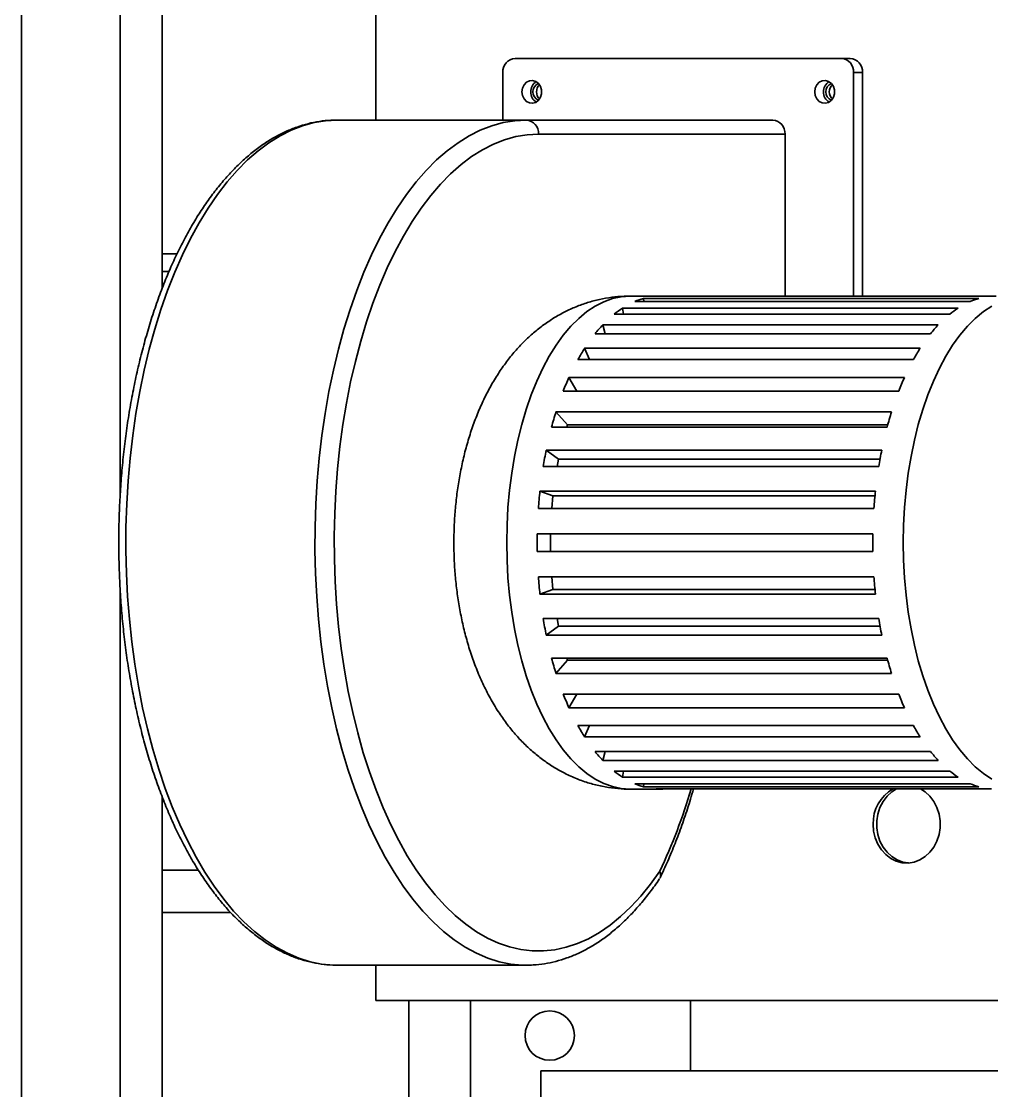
# Model space of a CAD drawing. Header units: millimetres. Extents: x -1052 to 3351, y 0 to 2015.
# Drawn here: x -368.07 to -363.995, y 1704.338 to 1708.829 of the extents above; entities that cross this region are included whole.
import ezdxf

# ---------------------------------------------------------------- set-up
doc = ezdxf.new("R2010")
doc.units = ezdxf.units.MM

msp = doc.modelspace()

# ---------------------------------------------------------------- linework, layer by layer
at = {"color": 7, "linetype": 'Continuous', "lineweight": 35}
for p, q in [((-367.6555, 1706.8268), (-367.6555, 1713.1079)), ((-367.6555, 1706.8268), (-367.6555, 1713.1079)), ((-367.478, 1707.708), (-367.478, 1712.2274)), ((-367.478, 1707.708), (-367.478, 1712.2274)), ((-368.0697, 1699.7835), (-368.0697, 1711.6371)), ((-368.0697, 1699.7835), (-368.0697, 1711.6371)), ((-366.5807, 1708.4146), (-366.5807, 1710.9292)), ((-366.5807, 1708.4146), (-366.5807, 1710.9292)), ((-365.9963, 1708.6734), (-364.6257, 1708.6734)), ((-365.9963, 1708.6734), (-364.6257, 1708.6734)), ((-364.6257, 1708.6734), (-364.5887, 1708.6734)), ((-364.6257, 1708.6734), (-364.5887, 1708.6734)), ((-366.0476, 1708.4146), (-366.0476, 1708.6142)), ((-366.0476, 1708.4146), (-366.0476, 1708.6142)), ((-364.5744, 1708.6142), (-364.5744, 1707.6743)), ((-364.5374, 1708.6142), (-364.5744, 1708.6142)), ((-364.5744, 1708.6142), (-364.5744, 1707.6743)), ((-364.5374, 1708.6142), (-364.5744, 1708.6142)), ((-364.5374, 1708.6142), (-364.5374, 1707.6743)), ((-364.5374, 1708.6142), (-364.5374, 1707.6743)), ((-366.7435, 1708.4146), (-365.9493, 1708.4146)), ((-366.7435, 1708.4146), (-365.9493, 1708.4146)), ((-365.9493, 1708.4146), (-364.9139, 1708.4146)), ((-365.9493, 1708.4146), (-364.9139, 1708.4146)), ((-364.8627, 1708.3554), (-365.8981, 1708.3554)), ((-364.8627, 1708.3554), (-365.8981, 1708.3554)), ((-364.8627, 1707.6743), (-364.8627, 1708.3554)), ((-364.8627, 1707.6743), (-364.8627, 1708.3554)), ((-367.4159, 1707.8525), (-367.478, 1707.8525)), ((-367.4159, 1707.8525), (-367.478, 1707.8525)), ((-367.4494, 1707.7785), (-367.478, 1707.7785)), ((-367.4494, 1707.7785), (-367.478, 1707.7785)), ((-365.3857, 1707.675), (-365.5138, 1707.675)), ((-365.3857, 1707.675), (-365.5138, 1707.675)), ((-364.0846, 1707.6522), (-365.4937, 1707.6522)), ((-364.0846, 1707.6522), (-365.4937, 1707.6522)), ((-365.4573, 1707.665), (-364.0482, 1707.665)), ((-365.4562, 1707.6522), (-365.4573, 1707.665)), ((-365.4573, 1707.665), (-364.0482, 1707.665)), ((-365.4562, 1707.6522), (-365.4573, 1707.665)), ((-363.9951, 1707.6743), (-365.4042, 1707.6743)), ((-363.9951, 1707.6743), (-365.4042, 1707.6743)), ((-364.1709, 1707.5993), (-365.58, 1707.5993)), ((-364.1709, 1707.5993), (-365.58, 1707.5993)), ((-365.5453, 1707.6245), (-364.1362, 1707.6245)), ((-365.5407, 1707.5993), (-365.5453, 1707.6245)), ((-365.5453, 1707.6245), (-364.1362, 1707.6245)), ((-365.5407, 1707.5993), (-365.5453, 1707.6245)), ((-365.6284, 1707.5542), (-364.2192, 1707.5542)), ((-365.6177, 1707.5172), (-365.6284, 1707.5542)), ((-365.6284, 1707.5542), (-364.2192, 1707.5542)), ((-365.6177, 1707.5172), (-365.6284, 1707.5542)), ((-364.2513, 1707.5172), (-365.6604, 1707.5172)), ((-364.2513, 1707.5172), (-365.6604, 1707.5172)), ((-365.7041, 1707.456), (-364.295, 1707.456)), ((-365.6841, 1707.4084), (-365.7041, 1707.456)), ((-365.7041, 1707.456), (-364.295, 1707.456)), ((-365.6841, 1707.4084), (-365.7041, 1707.456)), ((-364.3233, 1707.4084), (-365.7324, 1707.4084)), ((-364.3233, 1707.4084), (-365.7324, 1707.4084)), ((-365.7701, 1707.333), (-364.361, 1707.333)), ((-365.7364, 1707.2763), (-365.7701, 1707.333)), ((-365.7701, 1707.333), (-364.361, 1707.333)), ((-365.7364, 1707.2763), (-365.7701, 1707.333)), ((-364.3848, 1707.2763), (-365.7939, 1707.2763)), ((-364.3848, 1707.2763), (-365.7939, 1707.2763)), ((-365.8245, 1707.1889), (-364.4154, 1707.1889)), ((-365.7768, 1707.1338), (-365.8245, 1707.1889)), ((-365.8245, 1707.1889), (-364.4154, 1707.1889)), ((-365.7768, 1707.1338), (-365.8245, 1707.1889)), ((-364.4339, 1707.1249), (-365.843, 1707.1249)), ((-364.4339, 1707.1249), (-365.843, 1707.1249)), ((-365.7768, 1707.1338), (-365.7793, 1707.1249)), ((-365.7768, 1707.1338), (-365.7793, 1707.1249)), ((-364.4315, 1707.1338), (-365.7768, 1707.1338)), ((-364.4315, 1707.1338), (-365.7768, 1707.1338)), ((-365.8655, 1707.0282), (-364.4564, 1707.0282)), ((-365.8137, 1706.9905), (-365.8655, 1707.0282)), ((-365.8655, 1707.0282), (-364.4564, 1707.0282)), ((-365.8137, 1706.9905), (-365.8655, 1707.0282)), ((-365.8137, 1706.9905), (-365.8195, 1706.9587)), ((-365.8137, 1706.9905), (-365.8195, 1706.9587)), ((-364.4636, 1706.9905), (-365.8137, 1706.9905)), ((-364.4636, 1706.9905), (-365.8137, 1706.9905)), ((-364.4691, 1706.9587), (-365.8782, 1706.9587)), ((-364.4691, 1706.9587), (-365.8782, 1706.9587)), ((-365.892, 1706.8556), (-364.4829, 1706.8556)), ((-365.8377, 1706.8365), (-365.892, 1706.8556)), ((-365.892, 1706.8556), (-364.4829, 1706.8556)), ((-365.8377, 1706.8365), (-365.892, 1706.8556)), ((-365.8377, 1706.8365), (-365.8424, 1706.7828)), ((-365.8377, 1706.8365), (-365.8424, 1706.7828)), ((-364.4848, 1706.8365), (-365.8377, 1706.8365)), ((-364.4848, 1706.8365), (-365.8377, 1706.8365)), ((-364.4893, 1706.7828), (-365.8984, 1706.7828)), ((-364.4893, 1706.7828), (-365.8984, 1706.7828)), ((-365.9031, 1706.6765), (-364.494, 1706.6765)), ((-365.9031, 1706.6765), (-364.494, 1706.6765)), ((-365.8479, 1706.6765), (-365.8479, 1706.6026)), ((-365.8479, 1706.6765), (-365.8479, 1706.6026)), ((-364.494, 1706.6026), (-365.9031, 1706.6026)), ((-364.494, 1706.6026), (-365.9031, 1706.6026)), ((-365.8984, 1706.4963), (-364.4893, 1706.4963)), ((-365.8984, 1706.4963), (-364.4893, 1706.4963)), ((-365.8424, 1706.4963), (-365.8377, 1706.4426)), ((-365.8424, 1706.4963), (-365.8377, 1706.4426)), ((-367.6555, 1700.8264), (-367.6555, 1706.4516)), ((-367.6555, 1700.8264), (-367.6555, 1706.4516)), ((-365.8377, 1706.4426), (-365.892, 1706.4234)), ((-365.8377, 1706.4426), (-365.892, 1706.4234)), ((-365.8377, 1706.4426), (-364.4848, 1706.4426)), ((-365.8377, 1706.4426), (-364.4848, 1706.4426)), ((-364.4829, 1706.4234), (-365.892, 1706.4234)), ((-364.4829, 1706.4234), (-365.892, 1706.4234)), ((-365.8782, 1706.3204), (-364.4691, 1706.3204)), ((-365.8782, 1706.3204), (-364.4691, 1706.3204)), ((-365.8195, 1706.3204), (-365.8137, 1706.2886)), ((-365.8195, 1706.3204), (-365.8137, 1706.2886)), ((-365.8137, 1706.2886), (-365.8655, 1706.2509)), ((-365.8137, 1706.2886), (-365.8655, 1706.2509)), ((-364.4564, 1706.2509), (-365.8655, 1706.2509)), ((-364.4564, 1706.2509), (-365.8655, 1706.2509)), ((-365.8137, 1706.2886), (-364.4636, 1706.2886)), ((-365.8137, 1706.2886), (-364.4636, 1706.2886)), ((-365.843, 1706.1542), (-364.4339, 1706.1542)), ((-365.843, 1706.1542), (-364.4339, 1706.1542)), ((-365.7768, 1706.1453), (-365.8245, 1706.0901)), ((-365.7768, 1706.1453), (-365.8245, 1706.0901)), ((-365.7793, 1706.1542), (-365.7768, 1706.1453)), ((-365.7793, 1706.1542), (-365.7768, 1706.1453)), ((-365.7768, 1706.1453), (-364.4315, 1706.1453)), ((-365.7768, 1706.1453), (-364.4315, 1706.1453)), ((-364.4154, 1706.0901), (-365.8245, 1706.0901)), ((-364.4154, 1706.0901), (-365.8245, 1706.0901)), ((-365.7939, 1706.0027), (-364.3848, 1706.0027)), ((-365.7939, 1706.0027), (-364.3848, 1706.0027)), ((-365.7364, 1706.0027), (-365.7701, 1705.9461)), ((-365.7364, 1706.0027), (-365.7701, 1705.9461)), ((-364.361, 1705.9461), (-365.7701, 1705.9461)), ((-364.361, 1705.9461), (-365.7701, 1705.9461)), ((-365.7324, 1705.8706), (-364.3233, 1705.8706)), ((-365.7324, 1705.8706), (-364.3233, 1705.8706)), ((-365.6841, 1705.8706), (-365.7041, 1705.8231)), ((-365.6841, 1705.8706), (-365.7041, 1705.8231)), ((-364.295, 1705.8231), (-365.7041, 1705.8231)), ((-364.295, 1705.8231), (-365.7041, 1705.8231)), ((-365.6604, 1705.7619), (-364.2513, 1705.7619)), ((-365.6604, 1705.7619), (-364.2513, 1705.7619)), ((-365.6177, 1705.7619), (-365.6284, 1705.7249)), ((-365.6177, 1705.7619), (-365.6284, 1705.7249)), ((-364.2192, 1705.7249), (-365.6284, 1705.7249)), ((-364.2192, 1705.7249), (-365.6284, 1705.7249)), ((-365.58, 1705.6798), (-364.1709, 1705.6798)), ((-365.58, 1705.6798), (-364.1709, 1705.6798)), ((-365.5407, 1705.6798), (-365.5453, 1705.6545)), ((-365.5407, 1705.6798), (-365.5453, 1705.6545)), ((-364.1362, 1705.6545), (-365.5453, 1705.6545)), ((-364.1362, 1705.6545), (-365.5453, 1705.6545)), ((-365.4937, 1705.6269), (-364.0846, 1705.6269)), ((-365.4937, 1705.6269), (-364.0846, 1705.6269)), ((-365.4562, 1705.6269), (-365.4573, 1705.6141)), ((-365.4562, 1705.6269), (-365.4573, 1705.6141)), ((-365.5138, 1705.6041), (-365.3857, 1705.6041)), ((-365.5138, 1705.6041), (-365.3857, 1705.6041)), ((-364.0482, 1705.6141), (-365.4573, 1705.6141)), ((-364.0482, 1705.6141), (-365.4573, 1705.6141)), ((-365.4042, 1705.6048), (-363.9951, 1705.6048)), ((-365.4042, 1705.6048), (-363.9951, 1705.6048)), ((-367.478, 1705.2639), (-367.478, 1705.5711)), ((-367.478, 1705.2639), (-367.478, 1705.5711)), ((-367.3265, 1705.2639), (-367.478, 1705.2639)), ((-367.478, 1705.2639), (-367.478, 1705.0864)), ((-367.3265, 1705.2639), (-367.478, 1705.2639)), ((-367.478, 1705.2639), (-367.478, 1705.0864)), ((-367.478, 1705.0864), (-367.478, 1703.6664)), ((-367.1911, 1705.0864), (-367.478, 1705.0864)), ((-367.478, 1705.0864), (-367.478, 1703.6664)), ((-367.1911, 1705.0864), (-367.478, 1705.0864)), ((-366.7435, 1704.8645), (-365.9493, 1704.8645)), ((-366.7435, 1704.8645), (-365.9493, 1704.8645)), ((-366.5807, 1704.7166), (-366.5807, 1704.8645)), ((-366.5807, 1704.7166), (-366.5807, 1704.8645)), ((-363.9674, 1704.7166), (-366.5807, 1704.7166)), ((-363.9674, 1704.7166), (-366.5807, 1704.7166)), ((-366.4426, 1704.7166), (-366.4426, 1703.5333)), ((-366.4426, 1704.7166), (-366.4426, 1703.5333)), ((-366.1837, 1704.7166), (-366.1837, 1703.5333)), ((-366.1837, 1704.7166), (-366.1837, 1703.5333)), ((-365.2592, 1704.7166), (-365.2592, 1704.4208)), ((-365.2592, 1704.7166), (-365.2592, 1704.4208)), ((-365.8879, 1704.4208), (-365.8879, 1703.8291)), ((-361.9681, 1704.4208), (-365.8879, 1704.4208)), ((-365.8879, 1704.4208), (-365.8879, 1703.8291)), ((-361.9681, 1704.4208), (-365.8879, 1704.4208))]:
    msp.add_line(p, q, dxfattribs=at)
for points in [[(-365.9675, 1708.5329), (-365.9653, 1708.5485), (-365.9587, 1708.5624), (-365.9487, 1708.5731), (-365.9361, 1708.5795), (-365.9225, 1708.5808), (-365.9092, 1708.5769), (-365.8977, 1708.5683), (-365.8893, 1708.5558), (-365.8848, 1708.5408), (-365.8848, 1708.525), (-365.8893, 1708.51), (-365.8977, 1708.4975), (-365.9092, 1708.4889), (-365.9225, 1708.485), (-365.9361, 1708.4863), (-365.9487, 1708.4926), (-365.9587, 1708.5034), (-365.9653, 1708.5173), (-365.9675, 1708.5329)], [(-365.9675, 1708.5329), (-365.9653, 1708.5485), (-365.9587, 1708.5624), (-365.9487, 1708.5731), (-365.9361, 1708.5795), (-365.9225, 1708.5808), (-365.9092, 1708.5769), (-365.8977, 1708.5683), (-365.8893, 1708.5558), (-365.8848, 1708.5408), (-365.8848, 1708.525), (-365.8893, 1708.51), (-365.8977, 1708.4975), (-365.9092, 1708.4889), (-365.9225, 1708.485), (-365.9361, 1708.4863), (-365.9487, 1708.4926), (-365.9587, 1708.5034), (-365.9653, 1708.5173), (-365.9675, 1708.5329)], [(-364.7378, 1708.5329), (-364.7355, 1708.5485), (-364.729, 1708.5624), (-364.7189, 1708.5731), (-364.7063, 1708.5795), (-364.6927, 1708.5808), (-364.6794, 1708.5769), (-364.6679, 1708.5683), (-364.6595, 1708.5558), (-364.6551, 1708.5408), (-364.6551, 1708.525), (-364.6595, 1708.51), (-364.6679, 1708.4975), (-364.6794, 1708.4889), (-364.6927, 1708.485), (-364.7063, 1708.4863), (-364.7189, 1708.4926), (-364.729, 1708.5034), (-364.7355, 1708.5173), (-364.7378, 1708.5329)], [(-364.7378, 1708.5329), (-364.7355, 1708.5485), (-364.729, 1708.5624), (-364.7189, 1708.5731), (-364.7063, 1708.5795), (-364.6927, 1708.5808), (-364.6794, 1708.5769), (-364.6679, 1708.5683), (-364.6595, 1708.5558), (-364.6551, 1708.5408), (-364.6551, 1708.525), (-364.6595, 1708.51), (-364.6679, 1708.4975), (-364.6794, 1708.4889), (-364.6927, 1708.485), (-364.7063, 1708.4863), (-364.7189, 1708.4926), (-364.729, 1708.5034), (-364.7355, 1708.5173), (-364.7378, 1708.5329)], [(-366.7435, 1708.4146), (-366.7921, 1708.4119), (-366.8406, 1708.4039), (-366.8888, 1708.3906), (-366.9365, 1708.3721), (-366.9836, 1708.3484), (-367.0301, 1708.3195), (-367.0756, 1708.2856), (-367.1202, 1708.2468), (-367.1636, 1708.2031), (-367.2058, 1708.1548), (-367.2466, 1708.1019), (-367.2859, 1708.0446), (-367.3236, 1707.9831), (-367.3595, 1707.9175), (-367.3935, 1707.8481), (-367.4257, 1707.7751), (-367.4557, 1707.6987), (-367.4837, 1707.6192), (-367.5094, 1707.5366), (-367.5328, 1707.4514), (-367.5538, 1707.3638), (-367.5724, 1707.2739), (-367.5886, 1707.1822), (-367.6022, 1707.0888), (-367.6132, 1706.9941), (-367.6216, 1706.8984), (-367.6273, 1706.8018), (-367.6305, 1706.7048), (-367.6309, 1706.6075), (-367.6287, 1706.5104), (-367.6238, 1706.4137), (-367.6163, 1706.3176), (-367.6062, 1706.2225), (-367.5935, 1706.1286), (-367.5782, 1706.0363), (-367.5605, 1705.9458), (-367.5402, 1705.8574), (-367.5176, 1705.7713), (-367.4927, 1705.6878), (-367.4655, 1705.6072), (-367.4362, 1705.5297), (-367.4047, 1705.4555), (-367.3713, 1705.3849), (-367.336, 1705.318), (-367.299, 1705.2551), (-367.2602, 1705.1963), (-367.2199, 1705.1419), (-367.1782, 1705.092), (-367.1352, 1705.0467), (-367.091, 1705.0062), (-367.0458, 1704.9706), (-366.9996, 1704.94), (-366.9527, 1704.9145), (-366.9051, 1704.8942), (-366.8571, 1704.8791), (-366.8087, 1704.8693), (-366.7602, 1704.8648), (-366.7435, 1704.8645)], [(-366.7435, 1708.4146), (-366.7921, 1708.4119), (-366.8406, 1708.4039), (-366.8888, 1708.3906), (-366.9365, 1708.3721), (-366.9836, 1708.3484), (-367.0301, 1708.3195), (-367.0756, 1708.2856), (-367.1202, 1708.2468), (-367.1636, 1708.2031), (-367.2058, 1708.1548), (-367.2466, 1708.1019), (-367.2859, 1708.0446), (-367.3236, 1707.9831), (-367.3595, 1707.9175), (-367.3935, 1707.8481), (-367.4257, 1707.7751), (-367.4557, 1707.6987), (-367.4837, 1707.6192), (-367.5094, 1707.5366), (-367.5328, 1707.4514), (-367.5538, 1707.3638), (-367.5724, 1707.2739), (-367.5886, 1707.1822), (-367.6022, 1707.0888), (-367.6132, 1706.9941), (-367.6216, 1706.8984), (-367.6273, 1706.8018), (-367.6305, 1706.7048), (-367.6309, 1706.6075), (-367.6287, 1706.5104), (-367.6238, 1706.4137), (-367.6163, 1706.3176), (-367.6062, 1706.2225), (-367.5935, 1706.1286), (-367.5782, 1706.0363), (-367.5605, 1705.9458), (-367.5402, 1705.8574), (-367.5176, 1705.7713), (-367.4927, 1705.6878), (-367.4655, 1705.6072), (-367.4362, 1705.5297), (-367.4047, 1705.4555), (-367.3713, 1705.3849), (-367.336, 1705.318), (-367.299, 1705.2551), (-367.2602, 1705.1963), (-367.2199, 1705.1419), (-367.1782, 1705.092), (-367.1352, 1705.0467), (-367.091, 1705.0062), (-367.0458, 1704.9706), (-366.9996, 1704.94), (-366.9527, 1704.9145), (-366.9051, 1704.8942), (-366.8571, 1704.8791), (-366.8087, 1704.8693), (-366.7602, 1704.8648), (-366.7435, 1704.8645)], [(-365.9504, 1704.8645), (-365.966, 1704.8648), (-366.0145, 1704.8693), (-366.0629, 1704.8791), (-366.1109, 1704.8942), (-366.1585, 1704.9145), (-366.2054, 1704.94), (-366.2515, 1704.9706), (-366.2968, 1705.0062), (-366.341, 1705.0467), (-366.384, 1705.092), (-366.4257, 1705.1419), (-366.466, 1705.1963), (-366.5047, 1705.2551), (-366.5418, 1705.318), (-366.5771, 1705.3849), (-366.6105, 1705.4555), (-366.6419, 1705.5297), (-366.6713, 1705.6072), (-366.6985, 1705.6878), (-366.7234, 1705.7713), (-366.746, 1705.8574), (-366.7662, 1705.9458), (-366.784, 1706.0363), (-366.7993, 1706.1286), (-366.812, 1706.2225), (-366.8221, 1706.3176), (-366.8296, 1706.4137), (-366.8345, 1706.5104), (-366.8367, 1706.6075), (-366.8362, 1706.7048), (-366.8331, 1706.8018), (-366.8273, 1706.8984), (-366.8189, 1706.9941), (-366.8079, 1707.0888), (-366.7943, 1707.1822), (-366.7782, 1707.2739), (-366.7596, 1707.3638), (-366.7386, 1707.4514), (-366.7151, 1707.5366), (-366.6894, 1707.6192), (-366.6615, 1707.6987), (-366.6314, 1707.7751), (-366.5993, 1707.8481), (-366.5652, 1707.9175), (-366.5293, 1707.9831), (-366.4917, 1708.0446), (-366.4524, 1708.1019), (-366.4116, 1708.1548), (-366.3694, 1708.2031), (-366.326, 1708.2468), (-366.2814, 1708.2856), (-366.2358, 1708.3195), (-366.1894, 1708.3484), (-366.1423, 1708.3721), (-366.0945, 1708.3906), (-366.0464, 1708.4039), (-365.9979, 1708.4119), (-365.9493, 1708.4146)], [(-365.9504, 1704.8645), (-365.966, 1704.8648), (-366.0145, 1704.8693), (-366.0629, 1704.8791), (-366.1109, 1704.8942), (-366.1585, 1704.9145), (-366.2054, 1704.94), (-366.2515, 1704.9706), (-366.2968, 1705.0062), (-366.341, 1705.0467), (-366.384, 1705.092), (-366.4257, 1705.1419), (-366.466, 1705.1963), (-366.5047, 1705.2551), (-366.5418, 1705.318), (-366.5771, 1705.3849), (-366.6105, 1705.4555), (-366.6419, 1705.5297), (-366.6713, 1705.6072), (-366.6985, 1705.6878), (-366.7234, 1705.7713), (-366.746, 1705.8574), (-366.7662, 1705.9458), (-366.784, 1706.0363), (-366.7993, 1706.1286), (-366.812, 1706.2225), (-366.8221, 1706.3176), (-366.8296, 1706.4137), (-366.8345, 1706.5104), (-366.8367, 1706.6075), (-366.8362, 1706.7048), (-366.8331, 1706.8018), (-366.8273, 1706.8984), (-366.8189, 1706.9941), (-366.8079, 1707.0888), (-366.7943, 1707.1822), (-366.7782, 1707.2739), (-366.7596, 1707.3638), (-366.7386, 1707.4514), (-366.7151, 1707.5366), (-366.6894, 1707.6192), (-366.6615, 1707.6987), (-366.6314, 1707.7751), (-366.5993, 1707.8481), (-366.5652, 1707.9175), (-366.5293, 1707.9831), (-366.4917, 1708.0446), (-366.4524, 1708.1019), (-366.4116, 1708.1548), (-366.3694, 1708.2031), (-366.326, 1708.2468), (-366.2814, 1708.2856), (-366.2358, 1708.3195), (-366.1894, 1708.3484), (-366.1423, 1708.3721), (-366.0945, 1708.3906), (-366.0464, 1708.4039), (-365.9979, 1708.4119), (-365.9493, 1708.4146)], [(-365.8981, 1708.3554), (-365.9457, 1708.3527), (-365.9932, 1708.3448), (-366.0404, 1708.3316), (-366.0872, 1708.3132), (-366.1333, 1708.2896), (-366.1788, 1708.261), (-366.2234, 1708.2273), (-366.2669, 1708.1887), (-366.3094, 1708.1454), (-366.3505, 1708.0974), (-366.3903, 1708.0449), (-366.4286, 1707.9881), (-366.4652, 1707.9271), (-366.5001, 1707.8621), (-366.5331, 1707.7934), (-366.5641, 1707.7211), (-366.5931, 1707.6455), (-366.62, 1707.5667), (-366.6446, 1707.4851), (-366.6669, 1707.4009), (-366.6869, 1707.3144), (-366.7044, 1707.2258), (-366.7194, 1707.1353), (-366.7319, 1707.0433), (-366.7418, 1706.9501), (-366.7492, 1706.856), (-366.7539, 1706.7611), (-366.7559, 1706.6659), (-366.7553, 1706.5706), (-366.7521, 1706.4755), (-366.7462, 1706.3809), (-366.7377, 1706.2872), (-366.7266, 1706.1945), (-366.713, 1706.1031), (-366.6969, 1706.0135), (-366.6783, 1705.9257), (-366.6572, 1705.8402), (-366.6339, 1705.7571), (-366.6082, 1705.6768), (-366.5804, 1705.5994), (-366.5505, 1705.5253), (-366.5185, 1705.4545), (-366.4847, 1705.3875), (-366.449, 1705.3243), (-366.4117, 1705.2651), (-366.3727, 1705.2102), (-366.3323, 1705.1597), (-366.2906, 1705.1138), (-366.2476, 1705.0725), (-366.2035, 1705.0361), (-366.1586, 1705.0047), (-366.1128, 1704.9783), (-366.0663, 1704.957), (-366.0194, 1704.9409), (-365.972, 1704.9301), (-365.9244, 1704.9245), (-365.8768, 1704.9242), (-365.8292, 1704.9292), (-365.7818, 1704.9395), (-365.7348, 1704.955), (-365.6883, 1704.9758), (-365.6424, 1705.0016), (-365.5974, 1705.0325), (-365.5532, 1705.0684), (-365.5101, 1705.1091), (-365.4682, 1705.1546), (-365.4277, 1705.2046), (-365.3886, 1705.2591)], [(-365.8981, 1708.3554), (-365.9457, 1708.3527), (-365.9932, 1708.3448), (-366.0404, 1708.3316), (-366.0872, 1708.3132), (-366.1333, 1708.2896), (-366.1788, 1708.261), (-366.2234, 1708.2273), (-366.2669, 1708.1887), (-366.3094, 1708.1454), (-366.3505, 1708.0974), (-366.3903, 1708.0449), (-366.4286, 1707.9881), (-366.4652, 1707.9271), (-366.5001, 1707.8621), (-366.5331, 1707.7934), (-366.5641, 1707.7211), (-366.5931, 1707.6455), (-366.62, 1707.5667), (-366.6446, 1707.4851), (-366.6669, 1707.4009), (-366.6869, 1707.3144), (-366.7044, 1707.2258), (-366.7194, 1707.1353), (-366.7319, 1707.0433), (-366.7418, 1706.9501), (-366.7492, 1706.856), (-366.7539, 1706.7611), (-366.7559, 1706.6659), (-366.7553, 1706.5706), (-366.7521, 1706.4755), (-366.7462, 1706.3809), (-366.7377, 1706.2872), (-366.7266, 1706.1945), (-366.713, 1706.1031), (-366.6969, 1706.0135), (-366.6783, 1705.9257), (-366.6572, 1705.8402), (-366.6339, 1705.7571), (-366.6082, 1705.6768), (-366.5804, 1705.5994), (-366.5505, 1705.5253), (-366.5185, 1705.4545), (-366.4847, 1705.3875), (-366.449, 1705.3243), (-366.4117, 1705.2651), (-366.3727, 1705.2102), (-366.3323, 1705.1597), (-366.2906, 1705.1138), (-366.2476, 1705.0725), (-366.2035, 1705.0361), (-366.1586, 1705.0047), (-366.1128, 1704.9783), (-366.0663, 1704.957), (-366.0194, 1704.9409), (-365.972, 1704.9301), (-365.9244, 1704.9245), (-365.8768, 1704.9242), (-365.8292, 1704.9292), (-365.7818, 1704.9395), (-365.7348, 1704.955), (-365.6883, 1704.9758), (-365.6424, 1705.0016), (-365.5974, 1705.0325), (-365.5532, 1705.0684), (-365.5101, 1705.1091), (-365.4682, 1705.1546), (-365.4277, 1705.2046), (-365.3886, 1705.2591)], [(-365.5138, 1707.675), (-365.5507, 1707.6723), (-365.5875, 1707.6644), (-365.6238, 1707.6513), (-365.6596, 1707.633), (-365.6947, 1707.6097), (-365.7288, 1707.5814), (-365.7619, 1707.5483), (-365.7937, 1707.5106), (-365.824, 1707.4684), (-365.8528, 1707.4221), (-365.8799, 1707.3717), (-365.905, 1707.3176), (-365.9282, 1707.26), (-365.9493, 1707.1993), (-365.9682, 1707.1358), (-365.9847, 1707.0697), (-365.9989, 1707.0014), (-366.0105, 1706.9313), (-366.0197, 1706.8596), (-366.0262, 1706.7869), (-366.0302, 1706.7134), (-366.0315, 1706.6395), (-366.0302, 1706.5657), (-366.0262, 1706.4922), (-366.0197, 1706.4194), (-366.0105, 1706.3478), (-365.9989, 1706.2777), (-365.9847, 1706.2094), (-365.9682, 1706.1433), (-365.9493, 1706.0797), (-365.9282, 1706.019), (-365.905, 1705.9615), (-365.8799, 1705.9074), (-365.8528, 1705.857), (-365.824, 1705.8106), (-365.7937, 1705.7685), (-365.7619, 1705.7308), (-365.7288, 1705.6977), (-365.6947, 1705.6694), (-365.6596, 1705.6461), (-365.6238, 1705.6278), (-365.5875, 1705.6146), (-365.5507, 1705.6067), (-365.5138, 1705.6041)], [(-365.5138, 1707.675), (-365.5507, 1707.6723), (-365.5875, 1707.6644), (-365.6238, 1707.6513), (-365.6596, 1707.633), (-365.6947, 1707.6097), (-365.7288, 1707.5814), (-365.7619, 1707.5483), (-365.7937, 1707.5106), (-365.824, 1707.4684), (-365.8528, 1707.4221), (-365.8799, 1707.3717), (-365.905, 1707.3176), (-365.9282, 1707.26), (-365.9493, 1707.1993), (-365.9682, 1707.1358), (-365.9847, 1707.0697), (-365.9989, 1707.0014), (-366.0105, 1706.9313), (-366.0197, 1706.8596), (-366.0262, 1706.7869), (-366.0302, 1706.7134), (-366.0315, 1706.6395), (-366.0302, 1706.5657), (-366.0262, 1706.4922), (-366.0197, 1706.4194), (-366.0105, 1706.3478), (-365.9989, 1706.2777), (-365.9847, 1706.2094), (-365.9682, 1706.1433), (-365.9493, 1706.0797), (-365.9282, 1706.019), (-365.905, 1705.9615), (-365.8799, 1705.9074), (-365.8528, 1705.857), (-365.824, 1705.8106), (-365.7937, 1705.7685), (-365.7619, 1705.7308), (-365.7288, 1705.6977), (-365.6947, 1705.6694), (-365.6596, 1705.6461), (-365.6238, 1705.6278), (-365.5875, 1705.6146), (-365.5507, 1705.6067), (-365.5138, 1705.6041)], [(-363.9943, 1705.6461), (-364.0294, 1705.6694), (-364.0635, 1705.6977), (-364.0966, 1705.7308), (-364.1284, 1705.7685), (-364.1587, 1705.8106), (-364.1875, 1705.857), (-364.2145, 1705.9074), (-364.2397, 1705.9615), (-364.2629, 1706.019), (-364.284, 1706.0797), (-364.3029, 1706.1433), (-364.3194, 1706.2094), (-364.3335, 1706.2777), (-364.3452, 1706.3478), (-364.3544, 1706.4194), (-364.3609, 1706.4922), (-364.3649, 1706.5657), (-364.3662, 1706.6395), (-364.3649, 1706.7134), (-364.3609, 1706.7869), (-364.3544, 1706.8596), (-364.3452, 1706.9313), (-364.3335, 1707.0014), (-364.3194, 1707.0697), (-364.3029, 1707.1358), (-364.284, 1707.1993), (-364.2629, 1707.26), (-364.2397, 1707.3176), (-364.2145, 1707.3717), (-364.1875, 1707.4221), (-364.1587, 1707.4684), (-364.1284, 1707.5106), (-364.0966, 1707.5483), (-364.0635, 1707.5814), (-364.0294, 1707.6097), (-363.9943, 1707.633)], [(-363.9943, 1705.6461), (-364.0294, 1705.6694), (-364.0635, 1705.6977), (-364.0966, 1705.7308), (-364.1284, 1705.7685), (-364.1587, 1705.8106), (-364.1875, 1705.857), (-364.2145, 1705.9074), (-364.2397, 1705.9615), (-364.2629, 1706.019), (-364.284, 1706.0797), (-364.3029, 1706.1433), (-364.3194, 1706.2094), (-364.3335, 1706.2777), (-364.3452, 1706.3478), (-364.3544, 1706.4194), (-364.3609, 1706.4922), (-364.3649, 1706.5657), (-364.3662, 1706.6395), (-364.3649, 1706.7134), (-364.3609, 1706.7869), (-364.3544, 1706.8596), (-364.3452, 1706.9313), (-364.3335, 1707.0014), (-364.3194, 1707.0697), (-364.3029, 1707.1358), (-364.284, 1707.1993), (-364.2629, 1707.26), (-364.2397, 1707.3176), (-364.2145, 1707.3717), (-364.1875, 1707.4221), (-364.1587, 1707.4684), (-364.1284, 1707.5106), (-364.0966, 1707.5483), (-364.0635, 1707.5814), (-364.0294, 1707.6097), (-363.9943, 1707.633)], [(-364.4926, 1705.4562), (-364.4904, 1705.4271), (-364.4836, 1705.399), (-364.4727, 1705.3727), (-364.4578, 1705.3491), (-364.4396, 1705.329), (-364.4185, 1705.3129), (-364.3952, 1705.3014), (-364.3706, 1705.295), (-364.3454, 1705.2936), (-364.3203, 1705.2976), (-364.2963, 1705.3066), (-364.2741, 1705.3204), (-364.2543, 1705.3386), (-364.2377, 1705.3606), (-364.2247, 1705.3856), (-364.2159, 1705.4129), (-364.2114, 1705.4416), (-364.2114, 1705.4708), (-364.2159, 1705.4995), (-364.2247, 1705.5268), (-364.2377, 1705.5518), (-364.2543, 1705.5738), (-364.2741, 1705.592), (-364.2943, 1705.6048)], [(-364.4926, 1705.4562), (-364.4904, 1705.4271), (-364.4836, 1705.399), (-364.4727, 1705.3727), (-364.4578, 1705.3491), (-364.4396, 1705.329), (-364.4185, 1705.3129), (-364.3952, 1705.3014), (-364.3706, 1705.295), (-364.3454, 1705.2936), (-364.3203, 1705.2976), (-364.2963, 1705.3066), (-364.2741, 1705.3204), (-364.2543, 1705.3386), (-364.2377, 1705.3606), (-364.2247, 1705.3856), (-364.2159, 1705.4129), (-364.2114, 1705.4416), (-364.2114, 1705.4708), (-364.2159, 1705.4995), (-364.2247, 1705.5268), (-364.2377, 1705.5518), (-364.2543, 1705.5738), (-364.2741, 1705.592), (-364.2943, 1705.6048)], [(-364.3443, 1705.2937), (-364.3683, 1705.2976), (-364.3923, 1705.3066), (-364.4145, 1705.3204), (-364.4343, 1705.3386), (-364.4509, 1705.3606), (-364.4639, 1705.3856), (-364.4727, 1705.4129), (-364.4773, 1705.4416), (-364.4773, 1705.4708), (-364.4727, 1705.4995), (-364.4639, 1705.5268), (-364.4509, 1705.5518), (-364.4343, 1705.5738), (-364.4145, 1705.592), (-364.3943, 1705.6048)], [(-364.3443, 1705.2937), (-364.3683, 1705.2976), (-364.3923, 1705.3066), (-364.4145, 1705.3204), (-364.4343, 1705.3386), (-364.4509, 1705.3606), (-364.4639, 1705.3856), (-364.4727, 1705.4129), (-364.4773, 1705.4416), (-364.4773, 1705.4708), (-364.4727, 1705.4995), (-364.4639, 1705.5268), (-364.4509, 1705.5518), (-364.4343, 1705.5738), (-364.4145, 1705.592), (-364.3943, 1705.6048)]]:
    msp.add_lwpolyline(points, dxfattribs=at)
msp.add_circle((-365.8509, 1704.5687), 0.1035, dxfattribs=at)
msp.add_circle((-365.8509, 1704.5687), 0.1035, dxfattribs=at)
for centre, radius, start, end in [((-365.9921, 1708.6179), 0.0556, 94.3999, 183.8125), ((-365.9921, 1708.6179), 0.0556, 94.3999, 183.8125), ((-364.6299, 1708.6179), 0.0556, 356.188, 85.5995), ((-364.6299, 1708.6179), 0.0556, 356.188, 85.5995), ((-364.593, 1708.6179), 0.0556, 356.188, 85.5995), ((-364.593, 1708.6179), 0.0556, 356.188, 85.5995), ((-365.8819, 1708.5345), 0.0486, 121.5743, 181.9242), ((-365.8819, 1708.5345), 0.0486, 121.5743, 181.9242), ((-365.8831, 1708.5329), 0.0384, 112.4904, 247.5096), ((-365.8831, 1708.5329), 0.0384, 112.4904, 247.5096), ((-365.8667, 1708.5329), 0.0398, 131.7426, 228.2574), ((-365.8667, 1708.5329), 0.0398, 131.7426, 228.2574), ((-364.6522, 1708.5345), 0.0486, 121.5743, 181.9259), ((-364.6522, 1708.5345), 0.0486, 121.5743, 181.9259), ((-364.6534, 1708.5329), 0.0384, 112.4904, 247.5096), ((-364.6534, 1708.5329), 0.0384, 112.4904, 247.5096), ((-364.6369, 1708.5329), 0.0398, 131.7415, 228.2585), ((-364.6369, 1708.5329), 0.0398, 131.7415, 228.2585), ((-365.8819, 1708.5313), 0.0486, 178.0739, 238.4257), ((-365.8819, 1708.5313), 0.0486, 178.0739, 238.4257), ((-364.6522, 1708.5313), 0.0486, 178.0722, 238.4257), ((-364.6522, 1708.5313), 0.0486, 178.0722, 238.4257), ((-365.9536, 1708.3591), 0.0556, 356.1876, 85.5982), ((-365.9536, 1708.3591), 0.0556, 356.1876, 85.5982), ((-364.9182, 1708.3591), 0.0556, 356.1876, 85.5982), ((-364.9182, 1708.3591), 0.0556, 356.1876, 85.5982), ((-365.3775, 1707.3807), 0.2953, 105.6752, 113.1738), ((-365.3775, 1707.3807), 0.2953, 105.6752, 113.1738), ((-365.3857, 1707.4157), 0.2593, 85.9103, 94.0897), ((-365.3857, 1707.4157), 0.2593, 85.9103, 94.0897), ((-363.9684, 1707.3808), 0.2952, 105.6745, 113.1745), ((-363.9684, 1707.3808), 0.2952, 105.6745, 113.1745), ((-363.9766, 1707.4167), 0.2583, 89.9904, 94.0952), ((-365.324, 1707.2841), 0.406, 123.0173, 129.0855), ((-365.324, 1707.2841), 0.406, 123.0173, 129.0855), ((-363.9151, 1707.2843), 0.4058, 123.0162, 129.088), ((-363.9151, 1707.2843), 0.4058, 123.0162, 129.088), ((-365.1913, 1707.1433), 0.5999, 136.7703, 141.4438), ((-365.1913, 1707.1433), 0.5999, 136.7703, 141.4438), ((-363.7822, 1707.1433), 0.5999, 136.7703, 141.4438), ((-363.7822, 1707.1433), 0.5999, 136.7703, 141.4438), ((-364.9739, 1706.9887), 0.8669, 147.381, 151.0391), ((-364.9739, 1706.9887), 0.8669, 147.381, 151.0391), ((-363.5646, 1706.9885), 0.8672, 147.3807, 151.0378), ((-363.5646, 1706.9885), 0.8672, 147.3807, 151.0378), ((-364.6877, 1706.8455), 1.1871, 155.7567, 158.7225), ((-364.6877, 1706.8455), 1.1871, 155.7567, 158.7225), ((-363.278, 1706.8453), 1.1878, 155.7583, 158.7224), ((-363.278, 1706.8453), 1.1878, 155.7583, 158.7224), ((-364.3784, 1706.7368), 1.5152, 162.6371, 165.1582), ((-364.3784, 1706.7368), 1.5152, 162.6371, 165.1582), ((-362.9687, 1706.7366), 1.5157, 162.6383, 165.1585), ((-362.9687, 1706.7366), 1.5157, 162.6383, 165.1585), ((-364.0972, 1706.6705), 1.8042, 168.5638, 170.8073), ((-364.0972, 1706.6705), 1.8042, 168.5638, 170.8073), ((-362.6908, 1706.671), 1.8014, 168.5628, 170.8097), ((-362.6908, 1706.671), 1.8014, 168.5628, 170.8097), ((-363.9018, 1706.6435), 2.0015, 173.9145, 176.0077), ((-363.9018, 1706.6435), 2.0015, 173.9145, 176.0077), ((-362.4918, 1706.6434), 2.0024, 173.9156, 176.0079), ((-362.4918, 1706.6434), 2.0024, 173.9156, 176.0079), ((-363.8341, 1706.6395), 2.0693, 178.976, 181.024), ((-363.8341, 1706.6395), 2.0693, 178.976, 181.024), ((-362.4231, 1706.6395), 2.0712, 178.977, 181.023), ((-362.4231, 1706.6395), 2.0712, 178.977, 181.023), ((-363.9019, 1706.6356), 2.0014, 183.9921, 186.0855), ((-363.9019, 1706.6356), 2.0014, 183.9921, 186.0855), ((-362.4919, 1706.6357), 2.0023, 183.9919, 186.0843), ((-362.4919, 1706.6357), 2.0023, 183.9919, 186.0843), ((-364.0972, 1706.6086), 1.8042, 189.1927, 191.4362), ((-364.0972, 1706.6086), 1.8042, 189.1927, 191.4362), ((-362.6908, 1706.6081), 1.8014, 189.1903, 191.4372), ((-362.6908, 1706.6081), 1.8014, 189.1903, 191.4372), ((-364.3784, 1706.5423), 1.5152, 194.8418, 197.3629), ((-364.3784, 1706.5423), 1.5152, 194.8418, 197.3629), ((-362.9687, 1706.5424), 1.5157, 194.8415, 197.3617), ((-362.9687, 1706.5424), 1.5157, 194.8415, 197.3617), ((-364.6881, 1706.4334), 1.1867, 201.2777, 204.2444), ((-364.6881, 1706.4334), 1.1867, 201.2777, 204.2444), ((-363.2783, 1706.4336), 1.1874, 201.2778, 204.2428), ((-363.2783, 1706.4336), 1.1874, 201.2778, 204.2428), ((-364.9729, 1706.291), 0.8681, 208.9624, 212.6157), ((-364.9729, 1706.291), 0.8681, 208.9624, 212.6157), ((-363.5636, 1706.2911), 0.8683, 208.9637, 212.616), ((-363.5636, 1706.2911), 0.8683, 208.9637, 212.616), ((-365.1917, 1706.1354), 0.5993, 218.5538, 223.2321), ((-365.1917, 1706.1354), 0.5993, 218.5538, 223.2321), ((-363.7826, 1706.1354), 0.5993, 218.5538, 223.2321), ((-363.7826, 1706.1354), 0.5993, 218.5538, 223.2321), ((-365.3236, 1705.9955), 0.4067, 230.9173, 236.9761), ((-365.3236, 1705.9955), 0.4067, 230.9173, 236.9761), ((-363.9147, 1705.9953), 0.4064, 230.9149, 236.9771), ((-363.9147, 1705.9953), 0.4064, 230.9149, 236.9771), ((-365.3776, 1705.8982), 0.2952, 246.8222, 254.3239), ((-365.3776, 1705.8982), 0.2952, 246.8222, 254.3239), ((-363.9685, 1705.8982), 0.2951, 246.8215, 254.3245), ((-363.9685, 1705.8982), 0.2951, 246.8215, 254.3245), ((-365.3857, 1705.8631), 0.259, 265.9066, 274.0934), ((-365.3857, 1705.8631), 0.259, 265.9066, 274.0934), ((-367.4944, 1706.2559), 2.3299, 334.6697, 343.7725), ((-367.4944, 1706.2559), 2.3299, 334.6697, 343.7725), ((-364.3269, 1705.4608), 0.1658, 119.7518, 181.5935), ((-364.3269, 1705.4608), 0.1658, 119.7518, 181.5935)]:
    msp.add_arc(centre, radius, start, end, dxfattribs=at)
for points, knots in [([(-366.7435, 1708.4146), (-366.7525, 1708.4144), (-366.7773, 1708.414), (-366.818, 1708.4096), (-366.8654, 1708.4001), (-366.9124, 1708.3858), (-366.959, 1708.367), (-367.005, 1708.3436), (-367.0503, 1708.3157), (-367.0948, 1708.2832), (-367.1383, 1708.2463), (-367.1808, 1708.205), (-367.2221, 1708.1595), (-367.262, 1708.1099), (-367.3005, 1708.0564), (-367.3375, 1707.9992), (-367.3727, 1707.9384), (-367.4062, 1707.8741), (-367.438, 1707.8067), (-367.4678, 1707.7363), (-367.4957, 1707.663), (-367.5215, 1707.587), (-367.5453, 1707.5087), (-367.567, 1707.428), (-367.5866, 1707.3454), (-367.6039, 1707.2609), (-367.619, 1707.1749), (-367.6318, 1707.0874), (-367.6424, 1706.9988), (-367.6506, 1706.9093), (-367.6564, 1706.8191), (-367.6599, 1706.7284), (-367.661, 1706.6375), (-367.6598, 1706.5466), (-367.6562, 1706.456), (-367.6502, 1706.3658), (-367.6419, 1706.2763), (-367.6313, 1706.1878), (-367.6184, 1706.1004), (-367.6032, 1706.0145), (-367.5858, 1705.9301), (-367.5662, 1705.8476), (-367.5444, 1705.7671), (-367.5205, 1705.6889), (-367.4946, 1705.6131), (-367.4666, 1705.5399), (-367.4367, 1705.4696), (-367.405, 1705.4023), (-367.3714, 1705.3382), (-367.336, 1705.2775), (-367.299, 1705.2203), (-367.2603, 1705.1668), (-367.2201, 1705.1172), (-367.1785, 1705.0716), (-367.1356, 1705.0303), (-367.0914, 1704.9932), (-367.0462, 1704.9607), (-367.0001, 1704.9327), (-366.9533, 1704.9095), (-366.906, 1704.891), (-366.8582, 1704.8772), (-366.8103, 1704.8685), (-366.7724, 1704.8644), (-366.7505, 1704.8649), (-366.7445, 1704.8651)], [0, 0, 0, 0, 2.595877, 7.220527, 11.849559, 16.494648, 21.165761, 25.869507, 30.608492, 35.381582, 40.185007, 45.013112, 49.859627, 54.718762, 59.585517, 64.45597, 69.326805, 74.195914, 79.062177, 83.92515, 88.784487, 93.640059, 98.492151, 103.340914, 108.186702, 113.029792, 117.87047, 122.709196, 127.546209, 132.381876, 137.216476, 142.050325, 146.883877, 151.717338, 156.550906, 161.384956, 166.219748, 171.055577, 175.89289, 180.731927, 185.572988, 190.416558, 195.262988, 200.112519, 204.965536, 209.822443, 214.683461, 219.548709, 224.418213, 229.291801, 234.16889, 239.048321, 243.92792, 248.804474, 253.673728, 258.530442, 263.368405, 268.18084, 272.961779, 277.70681, 282.414792, 287.088671, 291.735322, 293.457746, 293.457746, 293.457746, 293.457746]), ([(-366.7435, 1708.4146), (-366.7525, 1708.4144), (-366.7773, 1708.414), (-366.818, 1708.4096), (-366.8654, 1708.4001), (-366.9124, 1708.3858), (-366.959, 1708.367), (-367.005, 1708.3436), (-367.0503, 1708.3157), (-367.0948, 1708.2832), (-367.1383, 1708.2463), (-367.1808, 1708.205), (-367.2221, 1708.1595), (-367.262, 1708.1099), (-367.3005, 1708.0564), (-367.3375, 1707.9992), (-367.3727, 1707.9384), (-367.4062, 1707.8741), (-367.438, 1707.8067), (-367.4678, 1707.7363), (-367.4957, 1707.663), (-367.5215, 1707.587), (-367.5453, 1707.5087), (-367.567, 1707.428), (-367.5866, 1707.3454), (-367.6039, 1707.2609), (-367.619, 1707.1749), (-367.6318, 1707.0874), (-367.6424, 1706.9988), (-367.6506, 1706.9093), (-367.6564, 1706.8191), (-367.6599, 1706.7284), (-367.661, 1706.6375), (-367.6598, 1706.5466), (-367.6562, 1706.456), (-367.6502, 1706.3658), (-367.6419, 1706.2763), (-367.6313, 1706.1878), (-367.6184, 1706.1004), (-367.6032, 1706.0145), (-367.5858, 1705.9301), (-367.5662, 1705.8476), (-367.5444, 1705.7671), (-367.5205, 1705.6889), (-367.4946, 1705.6131), (-367.4666, 1705.5399), (-367.4367, 1705.4696), (-367.405, 1705.4023), (-367.3714, 1705.3382), (-367.336, 1705.2775), (-367.299, 1705.2203), (-367.2603, 1705.1668), (-367.2201, 1705.1172), (-367.1785, 1705.0716), (-367.1356, 1705.0303), (-367.0914, 1704.9932), (-367.0462, 1704.9607), (-367.0001, 1704.9327), (-366.9533, 1704.9095), (-366.906, 1704.891), (-366.8582, 1704.8772), (-366.8103, 1704.8685), (-366.7724, 1704.8644), (-366.7505, 1704.8649), (-366.7445, 1704.8651)], [0, 0, 0, 0, 2.595877, 7.220527, 11.849559, 16.494648, 21.165761, 25.869507, 30.608492, 35.381582, 40.185007, 45.013112, 49.859627, 54.718762, 59.585517, 64.45597, 69.326805, 74.195914, 79.062177, 83.92515, 88.784487, 93.640059, 98.492151, 103.340914, 108.186702, 113.029792, 117.87047, 122.709196, 127.546209, 132.381876, 137.216476, 142.050325, 146.883877, 151.717338, 156.550906, 161.384956, 166.219748, 171.055577, 175.89289, 180.731927, 185.572988, 190.416558, 195.262988, 200.112519, 204.965536, 209.822443, 214.683461, 219.548709, 224.418213, 229.291801, 234.16889, 239.048321, 243.92792, 248.804474, 253.673728, 258.530442, 263.368405, 268.18084, 272.961779, 277.70681, 282.414792, 287.088671, 291.735322, 293.457746, 293.457746, 293.457746, 293.457746]), ([(-365.5137, 1707.6744), (-365.5218, 1707.6745), (-365.5474, 1707.6749), (-365.5902, 1707.6706), (-365.6416, 1707.6618), (-365.6918, 1707.6484), (-365.7406, 1707.6309), (-365.7879, 1707.6093), (-365.8335, 1707.5837), (-365.8773, 1707.5543), (-365.9192, 1707.5211), (-365.9593, 1707.4841), (-365.9974, 1707.4432), (-366.0335, 1707.3984), (-366.0675, 1707.3495), (-366.0993, 1707.2968), (-366.1284, 1707.2404), (-366.1548, 1707.1806), (-366.1781, 1707.1182), (-366.1983, 1707.0537), (-366.2152, 1706.9878), (-366.229, 1706.9208), (-366.2397, 1706.853), (-366.2474, 1706.7846), (-366.2521, 1706.716), (-366.2538, 1706.6471), (-366.2527, 1706.5783), (-366.2487, 1706.5096), (-366.2417, 1706.4413), (-366.2317, 1706.3735), (-366.2186, 1706.3062), (-366.2023, 1706.2398), (-366.1827, 1706.1743), (-366.1595, 1706.11), (-366.1325, 1706.0472), (-366.1018, 1705.9865), (-366.0684, 1705.9307), (-366.0331, 1705.8802), (-365.9969, 1705.8353), (-365.9586, 1705.7943), (-365.9185, 1705.7573), (-365.8766, 1705.7243), (-365.8331, 1705.6951), (-365.7865, 1705.669), (-365.7369, 1705.6465), (-365.6844, 1705.6283), (-365.6314, 1705.615), (-365.5781, 1705.6071), (-365.5388, 1705.6037), (-365.5174, 1705.6044), (-365.5138, 1705.6045)], [0, 0, 0, 0, 1.663727, 5.264812, 8.84619, 12.419481, 15.996868, 19.591544, 23.217968, 26.891982, 30.630899, 34.452995, 38.37621, 42.416137, 46.581612, 50.870429, 55.265315, 59.734666, 64.238833, 68.735078, 73.203867, 77.637217, 82.035561, 86.404518, 90.752006, 95.0876, 99.421313, 103.762483, 108.119582, 112.50378, 116.926201, 121.397625, 125.927414, 130.521207, 135.177311, 139.881684, 144.591892, 148.758285, 152.811074, 156.746694, 160.572792, 164.302274, 167.95023, 171.531551, 175.436643, 179.2663, 183.024583, 186.724465, 190.377847, 191.12895, 191.12895, 191.12895, 191.12895]), ([(-365.5137, 1707.6744), (-365.5218, 1707.6745), (-365.5474, 1707.6749), (-365.5902, 1707.6706), (-365.6416, 1707.6618), (-365.6918, 1707.6484), (-365.7406, 1707.6309), (-365.7879, 1707.6093), (-365.8335, 1707.5837), (-365.8773, 1707.5543), (-365.9192, 1707.5211), (-365.9593, 1707.4841), (-365.9974, 1707.4432), (-366.0335, 1707.3984), (-366.0675, 1707.3495), (-366.0993, 1707.2968), (-366.1284, 1707.2404), (-366.1548, 1707.1806), (-366.1781, 1707.1182), (-366.1983, 1707.0537), (-366.2152, 1706.9878), (-366.229, 1706.9208), (-366.2397, 1706.853), (-366.2474, 1706.7846), (-366.2521, 1706.716), (-366.2538, 1706.6471), (-366.2527, 1706.5783), (-366.2487, 1706.5096), (-366.2417, 1706.4413), (-366.2317, 1706.3735), (-366.2186, 1706.3062), (-366.2023, 1706.2398), (-366.1827, 1706.1743), (-366.1595, 1706.11), (-366.1325, 1706.0472), (-366.1018, 1705.9865), (-366.0684, 1705.9307), (-366.0331, 1705.8802), (-365.9969, 1705.8353), (-365.9586, 1705.7943), (-365.9185, 1705.7573), (-365.8766, 1705.7243), (-365.8331, 1705.6951), (-365.7865, 1705.669), (-365.7369, 1705.6465), (-365.6844, 1705.6283), (-365.6314, 1705.615), (-365.5781, 1705.6071), (-365.5388, 1705.6037), (-365.5174, 1705.6044), (-365.5138, 1705.6045)], [0, 0, 0, 0, 1.663727, 5.264812, 8.84619, 12.419481, 15.996868, 19.591544, 23.217968, 26.891982, 30.630899, 34.452995, 38.37621, 42.416137, 46.581612, 50.870429, 55.265315, 59.734666, 64.238833, 68.735078, 73.203867, 77.637217, 82.035561, 86.404518, 90.752006, 95.0876, 99.421313, 103.762483, 108.119582, 112.50378, 116.926201, 121.397625, 125.927414, 130.521207, 135.177311, 139.881684, 144.591892, 148.758285, 152.811074, 156.746694, 160.572792, 164.302274, 167.95023, 171.531551, 175.436643, 179.2663, 183.024583, 186.724465, 190.377847, 191.12895, 191.12895, 191.12895, 191.12895]), ([(-365.3876, 1705.2313), (-365.3834, 1705.24), (-365.3681, 1705.2718), (-365.3431, 1705.329), (-365.3131, 1705.4038), (-365.2853, 1705.4816), (-365.2633, 1705.5486), (-365.2514, 1705.5905), (-365.2474, 1705.6048)], [0, 0, 0, 0, 2.078973, 7.604853, 13.127239, 18.645981, 24.161084, 27.007104, 27.007104, 27.007104, 27.007104]), ([(-365.3876, 1705.2313), (-365.3834, 1705.24), (-365.3681, 1705.2718), (-365.3431, 1705.329), (-365.3131, 1705.4038), (-365.2853, 1705.4816), (-365.2633, 1705.5486), (-365.2514, 1705.5905), (-365.2474, 1705.6048)], [0, 0, 0, 0, 2.078973, 7.604853, 13.127239, 18.645981, 24.161084, 27.007104, 27.007104, 27.007104, 27.007104]), ([(-365.9505, 1704.8651), (-365.9404, 1704.865), (-365.9144, 1704.8649), (-365.8726, 1704.8699), (-365.8252, 1704.8796), (-365.7782, 1704.894), (-365.7317, 1704.913), (-365.6858, 1704.9367), (-365.6405, 1704.9648), (-365.596, 1704.9975), (-365.5525, 1705.0346), (-365.5101, 1705.0761), (-365.4688, 1705.1218), (-365.429, 1705.1717), (-365.4028, 1705.2077), (-365.3899, 1705.2273), (-365.3894, 1705.228)], [0, 0, 0, 0, 2.292147, 5.91424, 9.539736, 13.178257, 16.837529, 20.522446, 24.234977, 27.974208, 31.736928, 35.518732, 39.314768, 43.120547, 46.932055, 47.077787, 47.077787, 47.077787, 47.077787]), ([(-365.9505, 1704.8651), (-365.9404, 1704.865), (-365.9144, 1704.8649), (-365.8726, 1704.8699), (-365.8252, 1704.8796), (-365.7782, 1704.894), (-365.7317, 1704.913), (-365.6858, 1704.9367), (-365.6405, 1704.9648), (-365.596, 1704.9975), (-365.5525, 1705.0346), (-365.5101, 1705.0761), (-365.4688, 1705.1218), (-365.429, 1705.1717), (-365.4028, 1705.2077), (-365.3899, 1705.2273), (-365.3894, 1705.228)], [0, 0, 0, 0, 2.292147, 5.91424, 9.539736, 13.178257, 16.837529, 20.522446, 24.234977, 27.974208, 31.736928, 35.518732, 39.314768, 43.120547, 46.932055, 47.077787, 47.077787, 47.077787, 47.077787]), ([(-365.3886, 1705.2591), (-365.3885, 1705.2589), (-365.3871, 1705.2556), (-365.3847, 1705.2474), (-365.3842, 1705.2376), (-365.3874, 1705.2328), (-365.3882, 1705.2316)], [0, 0, 0, 0, 0.022257, 0.648947, 1.619234, 1.942783, 1.942783, 1.942783, 1.942783]), ([(-365.3886, 1705.2591), (-365.3885, 1705.2589), (-365.3871, 1705.2556), (-365.3847, 1705.2474), (-365.3842, 1705.2376), (-365.3874, 1705.2328), (-365.3882, 1705.2316)], [0, 0, 0, 0, 0.022257, 0.648947, 1.619234, 1.942783, 1.942783, 1.942783, 1.942783])]:
    msp.add_open_spline(points, degree=3, knots=knots, dxfattribs=at)

doc.saveas('drawing.dxf')
